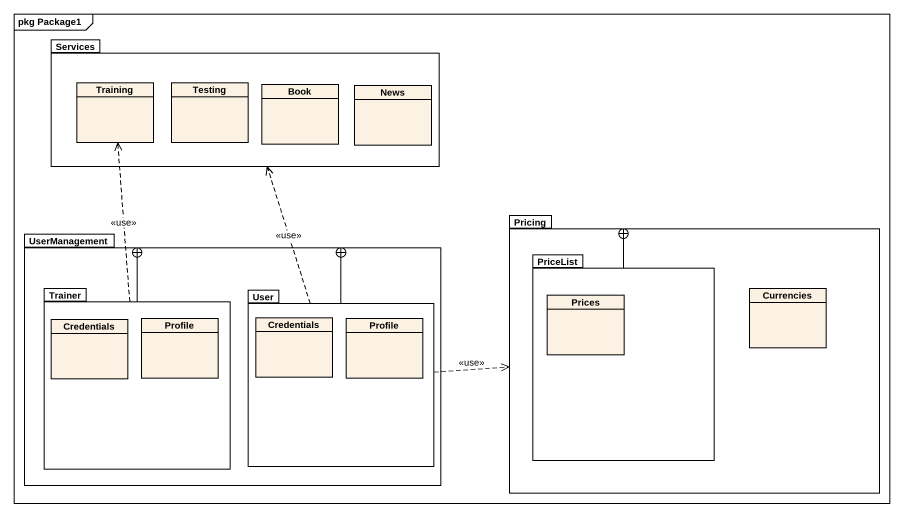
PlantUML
@startuml
mainframe pkg Package1
hide circle
hide empty members
package Services {
  class Training
  class Testing
  class Book
  class News
}
package Pricing {
  package PriceList {
    class Prices
  }
  class Currencies
}
package UserManagement {
  package Trainer {
    class Credentials
    class Profile
  }
  package User {
    class "Credentials" as Credentials_2
    class "Profile" as Profile_2
  }
}
PriceList -right-+ Pricing
Trainer .up.> Training : <<use>>
Trainer -right-+ UserManagement
User .up.> Services : <<use>>
User .right.> Pricing : <<use>>
User -left-+ UserManagement
@enduml
